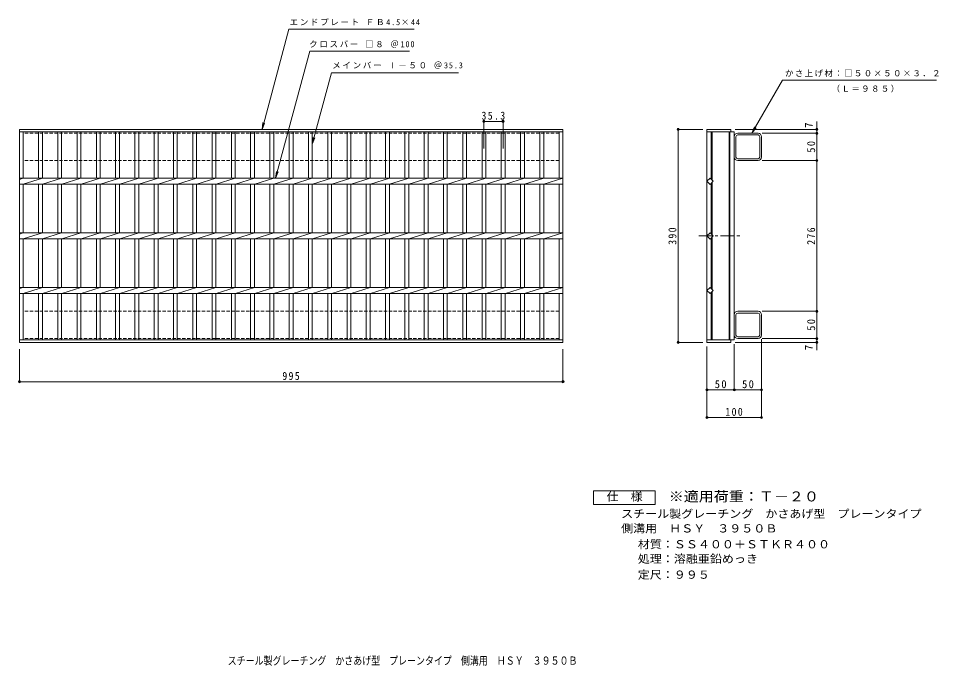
# Model space of a CAD drawing. Units: millimetres, scale not verified. Extents: x -811 to 871, y -678 to 507.
import ezdxf
from ezdxf.enums import TextEntityAlignment as Align

# ---------------------------------------------------------------- set-up
doc = ezdxf.new("R2010")
doc.units = ezdxf.units.MM
doc.header["$LTSCALE"] = 5
doc.header["$PDMODE"] = 32
doc.header["$PDSIZE"] = 4
doc.linetypes.add('CHAIN1', pattern=[8, 5, -1, 1, -1])
doc.linetypes.add('DASHED1', pattern=[1.8, 1.2, -0.6])
for name, color, linetype, lineweight in [('A-1_ピット', 2, 'Continuous', 9), ('A-2_蓋', 3, 'Continuous', 9), ('A-4_寸法', 7, 'Continuous', 9), ('F-4_F-4ﾚｲﾔ', 2, 'Continuous', 9)]:
    doc.layers.add(name, color=color, linetype=linetype, lineweight=lineweight)
doc.layers.add('F-5_F-5ﾚｲﾔ', color=3, linetype='Continuous')
doc.styles.add('ＭＳ ゴシック', font='')
doc.styles.get('ＭＳ ゴシック').set_extended_font_data('MS Gothic')

msp = doc.modelspace()

# ---------------------------------------------------------------- linework, layer by layer
at = {"layer": 'A-1_ピット', "linetype": 'DASHED1'}
for p, q in [((179.486, 296.446), (179.486, 246.446)), ((179.486, 246.446), (-801.513, 246.446)), ((179.486, -29.554), (-801.513, -29.554)), ((179.486, -79.554), (179.486, -29.554))]:
    msp.add_line(p, q, dxfattribs=at)
at = {"layer": 'A-1_ピット'}
for p, q in [((500, 252.846), (500, 290.046)), ((503.2, 252.846), (503.2, 290.046)), ((543.6, 296.446), (506.4, 296.446)), ((543.6, 293.246), (506.4, 293.246)), ((546.8, 252.846), (546.8, 290.046)), ((550, 252.846), (550, 290.046)), ((506.4, 249.646), (543.6, 249.646)), ((543.6, 246.446), (506.4, 246.446)), ((543.6, -29.554), (506.4, -29.554)), ((506.4, -32.754), (543.6, -32.754)), ((500, -35.954), (500, -73.154)), ((503.2, -35.954), (503.2, -73.154)), ((546.8, -35.954), (546.8, -73.154)), ((550, -35.954), (550, -73.154)), ((543.6, -76.354), (506.4, -76.354)), ((543.6, -79.554), (506.4, -79.554))]:
    msp.add_line(p, q, dxfattribs=at)
at = {"layer": 'A-1_ピット', "linetype": 'DASHED1'}
for points in [[(179.486, 296.446), (-801.513, 296.446), (-801.513, 246.446)], [(179.486, -79.554), (-801.513, -79.554), (-801.513, -29.554)]]:
    msp.add_lwpolyline(points, dxfattribs=at)
at = {"layer": 'A-1_ピット'}
for centre, radius, start, end in [((506.4, 290.046), 6.4, 90, 180), ((506.4, 290.046), 3.2, 90, 180), ((543.6, 290.046), 6.4, 0, 90), ((543.6, 290.046), 3.2, 0, 90), ((506.4, 252.846), 6.4, 180, 270), ((506.4, 252.846), 3.2, 180, 270), ((543.6, 252.846), 6.4, 270, 0), ((543.6, 252.846), 3.2, 270, 0), ((506.4, -35.954), 6.4, 90, 180), ((506.4, -35.954), 3.2, 90, 180), ((543.6, -35.954), 6.4, 0, 90), ((543.6, -35.954), 3.2, 0, 90), ((506.4, -73.154), 6.4, 180, 270), ((506.4, -73.154), 3.2, 180, 270), ((543.6, -73.154), 3.2, 270, 0), ((543.6, -73.154), 6.4, 270, 0)]:
    msp.add_arc(centre, radius, start, end, dxfattribs=at)
at = {"layer": 'A-2_蓋'}
for p, q in [((-808.513, 303.446), (186.486, 303.446)), ((-808.513, -86.554), (-808.513, 303.446)), ((186.486, 303.446), (186.486, -86.554)), ((450, 303.446), (494, 303.446)), ((450, 303.446), (450, -86.554)), ((494, 303.446), (494, 298.946)), ((-808.513, 298.946), (186.486, 298.946)), ((-801.513, 213.946), (-801.513, 298.946)), ((-773.613, 298.946), (-773.613, 213.946)), ((-766.613, 298.946), (-766.613, 213.946)), ((-738.313, 298.946), (-738.313, 213.946)), ((-731.313, 298.946), (-731.313, 213.946)), ((-703.013, 298.946), (-703.013, 213.946)), ((-696.013, 298.946), (-696.013, 213.946)), ((-667.713, 298.946), (-667.713, 213.946)), ((-660.713, 298.946), (-660.713, 213.946)), ((-632.413, 298.946), (-632.413, 213.946)), ((-625.413, 298.946), (-625.413, 213.946)), ((-597.113, 298.946), (-597.113, 213.946)), ((-590.113, 298.946), (-590.113, 213.946)), ((-561.813, 298.946), (-561.813, 213.946)), ((-554.813, 298.946), (-554.813, 213.946)), ((-526.513, 298.946), (-526.513, 213.946)), ((-519.513, 298.946), (-519.513, 213.946)), ((-491.213, 298.946), (-491.213, 213.946)), ((-484.213, 298.946), (-484.213, 213.946)), ((-455.913, 298.946), (-455.913, 213.946)), ((-448.913, 298.946), (-448.913, 213.946)), ((-420.613, 298.946), (-420.613, 213.946)), ((-413.613, 298.946), (-413.613, 213.946)), ((-385.313, 298.946), (-385.313, 213.946)), ((-378.313, 298.946), (-378.313, 213.946)), ((-350.013, 298.946), (-350.013, 213.946)), ((-343.013, 298.946), (-343.013, 213.946)), ((-314.713, 298.946), (-314.713, 213.946)), ((-307.713, 298.946), (-307.713, 213.946)), ((-279.413, 298.946), (-279.413, 213.946)), ((-272.413, 298.946), (-272.413, 213.946)), ((-244.112, 298.946), (-244.112, 213.946)), ((-237.112, 298.946), (-237.112, 213.946)), ((-208.812, 298.946), (-208.812, 213.946)), ((-201.812, 298.946), (-201.812, 213.946)), ((-173.512, 298.946), (-173.512, 213.946)), ((-166.512, 298.946), (-166.512, 213.946)), ((-138.212, 298.946), (-138.212, 213.946)), ((-131.212, 298.946), (-131.212, 213.946)), ((-102.911, 298.946), (-102.911, 213.946)), ((-95.911, 298.946), (-95.911, 213.946)), ((-67.611, 298.946), (-67.611, 213.946)), ((-60.611, 298.946), (-60.611, 213.946)), ((-32.311, 298.946), (-32.311, 213.946)), ((-25.311, 298.946), (-25.311, 213.946)), ((2.989, 298.946), (2.989, 213.946)), ((9.989, 298.946), (9.989, 213.946)), ((38.29, 298.946), (38.29, 213.946)), ((45.29, 298.946), (45.29, 213.946)), ((73.59, 298.946), (73.59, 213.946)), ((80.59, 298.946), (80.59, 213.946)), ((108.89, 298.946), (108.89, 213.946)), ((115.89, 298.946), (115.89, 213.946)), ((144.19, 298.946), (144.19, 213.946)), ((151.19, 298.946), (151.19, 213.946)), ((179.486, 298.946), (179.486, 213.946)), ((450, 298.946), (500, 298.946)), ((458, 298.946), (458, 211.76)), ((459.5, 298.946), (459.5, 210.26)), ((490.5, 298.946), (490.5, -82.054)), ((492, 298.946), (492, -82.054)), ((500, 298.946), (500, -82.054)), ((-808.513, 211.865), (-801.913, 213.946)), ((-808.513, 213.946), (186.486, 213.946)), ((-808.513, 202.946), (186.486, 202.946)), ((-801.513, 202.946), (-766.613, 213.946)), ((-801.513, 113.945), (-801.513, 202.946)), ((-773.613, 202.946), (-773.613, 113.945)), ((-766.613, 202.946), (-766.613, 113.945)), ((-766.213, 202.946), (-731.313, 213.946)), ((-738.313, 202.946), (-738.313, 113.945)), ((-731.313, 202.946), (-731.313, 113.945)), ((-730.913, 202.946), (-696.013, 213.946)), ((-703.013, 202.946), (-703.013, 113.945)), ((-696.013, 202.946), (-696.013, 113.945)), ((-695.613, 202.946), (-660.713, 213.946)), ((-667.713, 202.946), (-667.713, 113.945)), ((-660.713, 202.946), (-660.713, 113.945)), ((-660.313, 202.946), (-625.413, 213.946)), ((-632.413, 202.946), (-632.413, 113.945)), ((-625.413, 202.946), (-625.413, 113.945)), ((-625.013, 202.946), (-590.113, 213.946)), ((-597.113, 202.946), (-597.113, 113.945)), ((-590.113, 202.946), (-590.113, 113.945)), ((-589.713, 202.946), (-554.813, 213.946)), ((-561.813, 202.946), (-561.813, 113.945)), ((-554.813, 202.946), (-554.813, 113.945)), ((-554.413, 202.946), (-519.513, 213.946)), ((-526.513, 202.946), (-526.513, 113.945)), ((-519.513, 202.946), (-519.513, 113.945)), ((-519.113, 202.946), (-484.213, 213.946)), ((-491.213, 202.946), (-491.213, 113.945)), ((-484.213, 202.946), (-484.213, 113.945)), ((-483.813, 202.946), (-448.913, 213.946)), ((-455.913, 202.946), (-455.913, 113.945)), ((-448.913, 202.946), (-448.913, 113.945)), ((-448.513, 202.946), (-413.613, 213.946)), ((-420.613, 202.946), (-420.613, 113.945)), ((-413.613, 202.946), (-413.613, 113.945)), ((-413.213, 202.946), (-378.313, 213.946)), ((-385.313, 202.946), (-385.313, 113.945)), ((-378.313, 202.946), (-378.313, 113.945)), ((-377.913, 202.946), (-343.013, 213.946)), ((-350.013, 202.946), (-350.013, 113.945)), ((-343.013, 202.946), (-343.013, 113.945)), ((-342.613, 202.946), (-307.713, 213.946)), ((-314.713, 202.946), (-314.713, 113.945)), ((-307.713, 202.946), (-307.713, 113.945)), ((-307.313, 202.946), (-272.413, 213.946)), ((-279.413, 202.946), (-279.413, 113.945)), ((-272.413, 202.946), (-272.413, 113.945)), ((-272.013, 202.946), (-237.113, 213.946)), ((-244.112, 202.946), (-244.112, 113.945)), ((-237.112, 202.946), (-237.112, 113.945)), ((-236.713, 202.946), (-201.813, 213.946)), ((-208.812, 202.946), (-208.812, 113.945)), ((-201.812, 202.946), (-201.812, 113.945)), ((-201.412, 202.946), (-166.513, 213.946)), ((-173.512, 202.946), (-173.512, 113.945)), ((-166.512, 202.946), (-166.512, 113.945)), ((-166.112, 202.946), (-131.212, 213.946)), ((-138.212, 202.946), (-138.212, 113.945)), ((-131.212, 202.946), (-131.212, 113.945)), ((-130.812, 202.946), (-95.912, 213.946)), ((-102.911, 202.946), (-102.911, 113.945)), ((-95.911, 202.946), (-95.911, 113.945)), ((-95.512, 202.946), (-60.612, 213.946)), ((-67.611, 202.946), (-67.611, 113.945)), ((-60.611, 202.946), (-60.611, 113.945)), ((-60.211, 202.946), (-25.311, 213.946)), ((-32.311, 202.946), (-32.311, 113.945)), ((-25.311, 202.946), (-25.311, 113.945)), ((-24.911, 202.946), (9.989, 213.946)), ((2.989, 202.946), (2.989, 113.945)), ((9.989, 202.946), (9.989, 113.945)), ((10.389, 202.946), (45.289, 213.946)), ((38.29, 202.946), (38.29, 113.945)), ((45.29, 202.946), (45.29, 113.945)), ((45.689, 202.946), (80.589, 213.946)), ((73.59, 202.946), (73.59, 113.945)), ((80.59, 202.946), (80.59, 113.945)), ((80.99, 202.946), (115.89, 213.946)), ((108.89, 202.946), (108.89, 113.945)), ((115.89, 202.946), (115.89, 113.945)), ((116.29, 202.946), (151.19, 213.946)), ((144.19, 202.946), (144.19, 113.945)), ((151.19, 202.946), (151.19, 113.945)), ((151.59, 202.946), (186.49, 213.946)), ((179.486, 202.946), (179.486, 113.945)), ((458, 205.132), (458, 111.76)), ((459.5, 206.632), (459.5, 110.26)), ((-808.513, 111.865), (-801.913, 113.946)), ((-808.513, 113.946), (186.486, 113.946)), ((-808.513, 102.946), (186.486, 102.946)), ((-801.513, 102.946), (-766.613, 113.946)), ((-801.513, 13.945), (-801.513, 102.946)), ((-773.613, 102.946), (-773.613, 13.945)), ((-766.613, 102.946), (-766.613, 13.945)), ((-766.213, 102.946), (-731.313, 113.946)), ((-738.313, 102.946), (-738.313, 13.945)), ((-731.313, 102.946), (-731.313, 13.945)), ((-730.913, 102.946), (-696.013, 113.946)), ((-703.013, 102.946), (-703.013, 13.945)), ((-696.013, 102.946), (-696.013, 13.945)), ((-695.613, 102.946), (-660.713, 113.946)), ((-667.713, 102.946), (-667.713, 13.945)), ((-660.713, 102.946), (-660.713, 13.945)), ((-660.313, 102.946), (-625.413, 113.946)), ((-632.413, 102.946), (-632.413, 13.945)), ((-625.413, 102.946), (-625.413, 13.945)), ((-625.013, 102.946), (-590.113, 113.946)), ((-597.113, 102.946), (-597.113, 13.945)), ((-590.113, 102.946), (-590.113, 13.945)), ((-589.713, 102.946), (-554.813, 113.946)), ((-561.813, 102.946), (-561.813, 13.945)), ((-554.813, 102.946), (-554.813, 13.945)), ((-554.413, 102.946), (-519.513, 113.946)), ((-526.513, 102.946), (-526.513, 13.945)), ((-519.513, 102.946), (-519.513, 13.945)), ((-519.113, 102.946), (-484.213, 113.946)), ((-491.213, 102.946), (-491.213, 13.945)), ((-484.213, 102.946), (-484.213, 13.945)), ((-483.813, 102.946), (-448.913, 113.946)), ((-455.913, 102.946), (-455.913, 13.945)), ((-448.913, 102.946), (-448.913, 13.945)), ((-448.513, 102.946), (-413.613, 113.946)), ((-420.613, 102.946), (-420.613, 13.945)), ((-413.613, 102.946), (-413.613, 13.945)), ((-413.213, 102.946), (-378.313, 113.946)), ((-385.313, 102.946), (-385.313, 13.945)), ((-378.313, 102.946), (-378.313, 13.945)), ((-377.913, 102.946), (-343.013, 113.946)), ((-350.013, 102.946), (-350.013, 13.945)), ((-343.013, 102.946), (-343.013, 13.945)), ((-342.613, 102.946), (-307.713, 113.946)), ((-314.713, 102.946), (-314.713, 13.945)), ((-307.713, 102.946), (-307.713, 13.945)), ((-307.313, 102.946), (-272.413, 113.946)), ((-279.413, 102.946), (-279.413, 13.945)), ((-272.413, 102.946), (-272.413, 13.945)), ((-272.013, 102.946), (-237.113, 113.946)), ((-244.112, 102.946), (-244.112, 13.945)), ((-237.112, 102.946), (-237.112, 13.945)), ((-236.713, 102.946), (-201.813, 113.946)), ((-208.812, 102.946), (-208.812, 13.945)), ((-201.812, 102.946), (-201.812, 13.945)), ((-201.412, 102.946), (-166.513, 113.946)), ((-173.512, 102.946), (-173.512, 13.945)), ((-166.512, 102.946), (-166.512, 13.945)), ((-166.112, 102.946), (-131.212, 113.946)), ((-138.212, 102.946), (-138.212, 13.945)), ((-131.212, 102.946), (-131.212, 13.945)), ((-130.812, 102.946), (-95.912, 113.946)), ((-102.911, 102.946), (-102.911, 13.945)), ((-95.911, 102.946), (-95.911, 13.945)), ((-95.512, 102.946), (-60.612, 113.946)), ((-67.611, 102.946), (-67.611, 13.945)), ((-60.611, 102.946), (-60.611, 13.945)), ((-60.211, 102.946), (-25.311, 113.946)), ((-32.311, 102.946), (-32.311, 13.945)), ((-25.311, 102.946), (-25.311, 13.945)), ((-24.911, 102.946), (9.989, 113.946)), ((2.989, 102.946), (2.989, 13.945)), ((9.989, 102.946), (9.989, 13.945)), ((10.389, 102.946), (45.289, 113.946)), ((38.29, 102.946), (38.29, 13.945)), ((45.29, 102.946), (45.29, 13.945)), ((45.689, 102.946), (80.589, 113.946)), ((73.59, 102.946), (73.59, 13.945)), ((80.59, 102.946), (80.59, 13.945)), ((80.99, 102.946), (115.89, 113.946)), ((108.89, 102.946), (108.89, 13.945)), ((115.89, 102.946), (115.89, 13.945)), ((116.29, 102.946), (151.19, 113.946)), ((144.19, 102.946), (144.19, 13.945)), ((151.19, 102.946), (151.19, 13.945)), ((151.59, 102.946), (186.49, 113.946)), ((179.486, 102.946), (179.486, 13.945)), ((458, 105.132), (458, 11.76)), ((459.5, 106.632), (459.5, 10.26)), ((-808.513, 11.865), (-801.913, 13.946)), ((-808.513, 13.946), (186.486, 13.946)), ((-808.513, 2.946), (186.486, 2.946)), ((-801.513, 2.946), (-766.613, 13.946)), ((-801.513, -82.054), (-801.513, 2.946)), ((-773.613, 2.946), (-773.613, -82.054)), ((-766.613, 2.946), (-766.613, -82.054)), ((-766.213, 2.946), (-731.313, 13.946)), ((-738.313, 2.946), (-738.313, -82.054)), ((-731.313, 2.946), (-731.313, -82.054)), ((-730.913, 2.946), (-696.013, 13.946)), ((-703.013, 2.946), (-703.013, -82.054)), ((-696.013, 2.946), (-696.013, -82.054)), ((-695.613, 2.946), (-660.713, 13.946)), ((-667.713, 2.946), (-667.713, -82.054)), ((-660.713, 2.946), (-660.713, -82.054)), ((-660.313, 2.946), (-625.413, 13.946)), ((-632.413, 2.946), (-632.413, -82.054)), ((-625.413, 2.946), (-625.413, -82.054)), ((-625.013, 2.946), (-590.113, 13.946)), ((-597.113, 2.946), (-597.113, -82.054)), ((-590.113, 2.946), (-590.113, -82.054)), ((-589.713, 2.946), (-554.813, 13.946)), ((-561.813, 2.946), (-561.813, -82.054)), ((-554.813, 2.946), (-554.813, -82.054)), ((-554.413, 2.946), (-519.513, 13.946)), ((-526.513, 2.946), (-526.513, -82.054)), ((-519.513, 2.946), (-519.513, -82.054)), ((-519.113, 2.946), (-484.213, 13.946)), ((-491.213, 2.946), (-491.213, -82.054)), ((-484.213, 2.946), (-484.213, -82.054)), ((-483.813, 2.946), (-448.913, 13.946)), ((-455.913, 2.946), (-455.913, -82.054)), ((-448.913, 2.946), (-448.913, -82.054)), ((-448.513, 2.946), (-413.613, 13.946)), ((-420.613, 2.946), (-420.613, -82.054)), ((-413.613, 2.946), (-413.613, -82.054)), ((-413.213, 2.946), (-378.313, 13.946)), ((-385.313, 2.946), (-385.313, -82.054)), ((-378.313, 2.946), (-378.313, -82.054)), ((-377.913, 2.946), (-343.013, 13.946)), ((-350.013, 2.946), (-350.013, -82.054)), ((-343.013, 2.946), (-343.013, -82.054)), ((-342.613, 2.946), (-307.713, 13.946)), ((-314.713, 2.946), (-314.713, -82.054)), ((-307.713, 2.946), (-307.713, -82.054)), ((-307.313, 2.946), (-272.413, 13.946)), ((-279.413, 2.946), (-279.413, -82.054)), ((-272.413, 2.946), (-272.413, -82.054)), ((-272.013, 2.946), (-237.113, 13.946)), ((-244.112, 2.946), (-244.112, -82.054)), ((-237.112, 2.946), (-237.112, -82.054)), ((-236.713, 2.946), (-201.813, 13.946)), ((-208.812, 2.946), (-208.812, -82.054)), ((-201.812, 2.946), (-201.812, -82.054)), ((-201.412, 2.946), (-166.513, 13.946)), ((-173.512, 2.946), (-173.512, -82.054)), ((-166.512, 2.946), (-166.512, -82.054)), ((-166.112, 2.946), (-131.212, 13.946)), ((-138.212, 2.946), (-138.212, -82.054)), ((-131.212, 2.946), (-131.212, -82.054)), ((-130.812, 2.946), (-95.912, 13.946)), ((-102.911, 2.946), (-102.911, -82.054)), ((-95.911, 2.946), (-95.911, -82.054)), ((-95.512, 2.946), (-60.612, 13.946)), ((-67.611, 2.946), (-67.611, -82.054)), ((-60.611, 2.946), (-60.611, -82.054)), ((-60.211, 2.946), (-25.311, 13.946)), ((-32.311, 2.946), (-32.311, -82.054)), ((-25.311, 2.946), (-25.311, -82.054)), ((-24.911, 2.946), (9.989, 13.946)), ((2.989, 2.946), (2.989, -82.054)), ((9.989, 2.946), (9.989, -82.054)), ((10.389, 2.946), (45.289, 13.946)), ((38.29, 2.946), (38.29, -82.054)), ((45.29, 2.946), (45.29, -82.054)), ((45.689, 2.946), (80.589, 13.946)), ((73.59, 2.946), (73.59, -82.054)), ((80.59, 2.946), (80.59, -82.054)), ((80.99, 2.946), (115.89, 13.946)), ((108.89, 2.946), (108.89, -82.054)), ((115.89, 2.946), (115.89, -82.054)), ((116.29, 2.946), (151.19, 13.946)), ((144.19, 2.946), (144.19, -82.054)), ((151.19, 2.946), (151.19, -82.054)), ((151.59, 2.946), (186.49, 13.946)), ((179.486, 2.946), (179.486, -82.054)), ((458, -82.054), (458, 5.132)), ((459.5, -82.054), (459.5, 6.632)), ((186.486, -82.054), (-808.513, -82.054)), ((450, -82.054), (500, -82.054)), ((494, -86.554), (494, -82.054)), ((186.486, -86.554), (-808.513, -86.554)), ((450, -86.554), (494, -86.554))]:
    msp.add_line(p, q, dxfattribs=at)
at = {"layer": 'A-2_蓋', "linetype": 'CHAIN1'}
msp.add_line((434.959, 108.446), (513.973, 108.446), dxfattribs=at)
at = {"layer": 'A-2_蓋'}
for points in [[(461.314, 208.446), (455.657, 202.789), (450, 208.446), (455.657, 214.103)], [(461.314, 108.446), (455.657, 102.789), (450, 108.446), (455.657, 114.103)], [(461.314, 8.446), (455.657, 14.103), (450, 8.446), (455.657, 2.789)]]:
    msp.add_lwpolyline(points, close=True, dxfattribs=at)
at = {"layer": 'A-4_寸法'}
for p, q in [((-364.41, 303.446), (-315.23, 486.989)), ((-315.23, 486.989), (-85.695, 486.989)), ((-339.581, 213.946), (-277.137, 446.989)), ((-277.137, 446.989), (-94.664, 446.989)), ((532.388, 296.446), (588.391, 393.446)), ((870.506, 393.446), (588.391, 393.446)), ((41.492, 268.294), (41.492, 319.644)), ((76.792, 268.294), (76.792, 319.644)), ((-364.41, 303.446), (-362.778, 315.839)), ((-364.41, 303.446), (-359.626, 314.994)), ((41.492, 318.144), (76.792, 318.144)), ((442.5, 303.446), (395.797, 303.446)), ((397.297, -86.554), (397.297, 303.446)), ((501.5, 303.446), (652.731, 303.446)), ((532.388, 296.446), (537.172, 307.994)), ((532.388, 296.446), (539.998, 306.363)), ((651.231, 296.446), (651.231, 317.781)), ((-272.413, 276.446), (-270.781, 288.839)), ((-272.413, 276.446), (-267.629, 287.995)), ((551.1, 296.446), (652.731, 296.446)), ((651.231, 246.446), (651.231, 296.446)), ((551.1, 246.446), (652.731, 246.446)), ((651.231, -29.554), (651.231, 246.446)), ((-339.581, 213.946), (-337.949, 226.339)), ((-339.581, 213.946), (-334.797, 225.494)), ((551.1, -29.554), (652.731, -29.554)), ((651.231, -79.554), (651.231, -29.554)), ((550, -80.654), (550, -225.621)), ((551.1, -79.554), (652.731, -79.554)), ((651.231, -100.973), (651.231, -79.554)), ((-808.513, -99.054), (-808.513, -159.981)), ((186.486, -99.054), (186.486, -159.981)), ((442.5, -86.554), (395.797, -86.554)), ((450, -94.054), (450, -225.621)), ((500, -89.554), (500, -174.981)), ((501.5, -86.554), (652.731, -86.554)), ((-808.513, -158.481), (186.486, -158.481)), ((450, -173.481), (500, -173.481)), ((500, -173.481), (550, -173.481)), ((550, -180.981), (550, -174.981)), ((450, -224.121), (550, -224.121))]:
    msp.add_line(p, q, dxfattribs=at)
msp.add_lwpolyline([(-272.413, 276.446), (-237.434, 406.989), (-4.505, 406.989)], dxfattribs=at)
for p in [(41.492, 318.144), (76.792, 318.144), (397.297, 303.446), (651.231, 303.446), (651.231, 296.446), (651.231, 246.446), (651.231, -29.554), (651.231, -79.554), (397.297, -86.554), (651.231, -86.554), (-808.513, -158.481), (186.486, -158.481), (450, -173.481), (500, -173.481), (550, -173.481), (450, -224.121), (550, -224.121)]:
    msp.add_point(p, dxfattribs=at)
at = {"layer": 'F-4_F-4ﾚｲﾔ'}
msp.add_lwpolyline([(242.527, -383.242), (242.527, -358.242), (355.027, -358.242), (355.027, -383.242)], close=True, dxfattribs=at)

# ---------------------------------------------------------------- texts
at = {"layer": 'A-4_寸法', "color": 2, "style": 'ＭＳ ゴシック'}
for p in [(648.231, 306.338), (648.231, -100.891)]:
    msp.add_text('7', height=14.66, rotation=90, dxfattribs=at).set_placement(p, align=Align.BOTTOM_LEFT)
at = {"layer": 'A-4_寸法', "char_height": 11, "attachment_point": 7, "style": 'ＭＳ ゴシック'}
for s, insert in [('\\T1.21;エンドプレート\\~ＦＢ4.5×44', (-313.853, 493.702)), ('\\T1.21;クロスバー\\~□８\\~＠100', (-278.045, 452.978)), ('\\T1.21;メインバー\\~Ⅰ－５０\\~＠35.3', (-235.832, 414.224)), ('\\T1.17;かさ上げ材：□５０×５０×３．２', (593.006, 399.52)), ('\\T1.17;（Ｌ＝９８５）', (678.406, 371.053))]:
    msp.add_mtext(s, dxfattribs=dict(at, insert=insert))
at = {"layer": 'A-4_寸法', "color": 2, "char_height": 14.66, "attachment_point": 7, "style": 'ＭＳ ゴシック'}
for s, insert in [('\\T1.28;\\W0.9;35.3', (37.267, 321.144)), ('\\T1.27;\\W0.9;995', (-327.263, -155.481)), ('\\T1.27;\\W0.95;50', (464.375, -170.481)), ('\\T1.27;\\W0.95;50', (514.375, -170.481)), ('\\T1.27;\\W0.9;100', (483.75, -221.121))]:
    msp.add_mtext(s, dxfattribs=dict(at, insert=insert))
at = {"layer": 'A-4_寸法', "color": 2, "char_height": 14.66, "attachment_point": 7, "rotation": 90, "style": 'ＭＳ ゴシック'}
for s, insert in [('\\T1.27;\\W0.95;50', (648.231, 260.821)), ('\\T1.27;\\W0.9;390', (394.297, 92.196)), ('\\T1.27;\\W0.9;276', (648.231, 92.196)), ('\\T1.27;\\W0.95;50', (648.231, -65.179))]:
    msp.add_mtext(s, dxfattribs=dict(at, insert=insert))
at = {"layer": 'F-4_F-4ﾚｲﾔ', "style": 'ＭＳ ゴシック'}
for s, width, p in [('仕\u3000様', 1.1, (266.277, -380.742)), ('スチール製グレーチング\u3000かさあげ型\u3000プレーンタイプ', 1.1, (292.941, -412.203)), ('側溝用\u3000ＨＳＹ\u3000３９５０Ｂ', 1.1, (292.941, -438.991)), ('材質：ＳＳ４００＋ＳＴＫＲ４００', 1.1, (323.428, -468.007)), ('処理：溶融亜鉛めっき', 1.1, (323.428, -494.702)), ('定尺：９９５', 1.1, (323.428, -523.718)), ('スチール製グレーチング\u3000かさあげ型\u3000プレーンタイプ\u3000側溝用\u3000ＨＳＹ\u3000３９５０Ｂ', 0.8, (-427.33, -681.102))]:
    msp.add_text(s, height=14.66, dxfattribs=dict(at, width=width)).set_placement(p, align=Align.BOTTOM_LEFT)
at = {"layer": 'F-5_F-5ﾚｲﾔ', "style": 'ＭＳ ゴシック', "width": 1.1}
msp.add_text('※適用荷重：Ｔ－２０', height=18.33, dxfattribs=at).set_placement((380.027, -383.242), align=Align.BOTTOM_LEFT)

doc.saveas('drawing.dxf')
